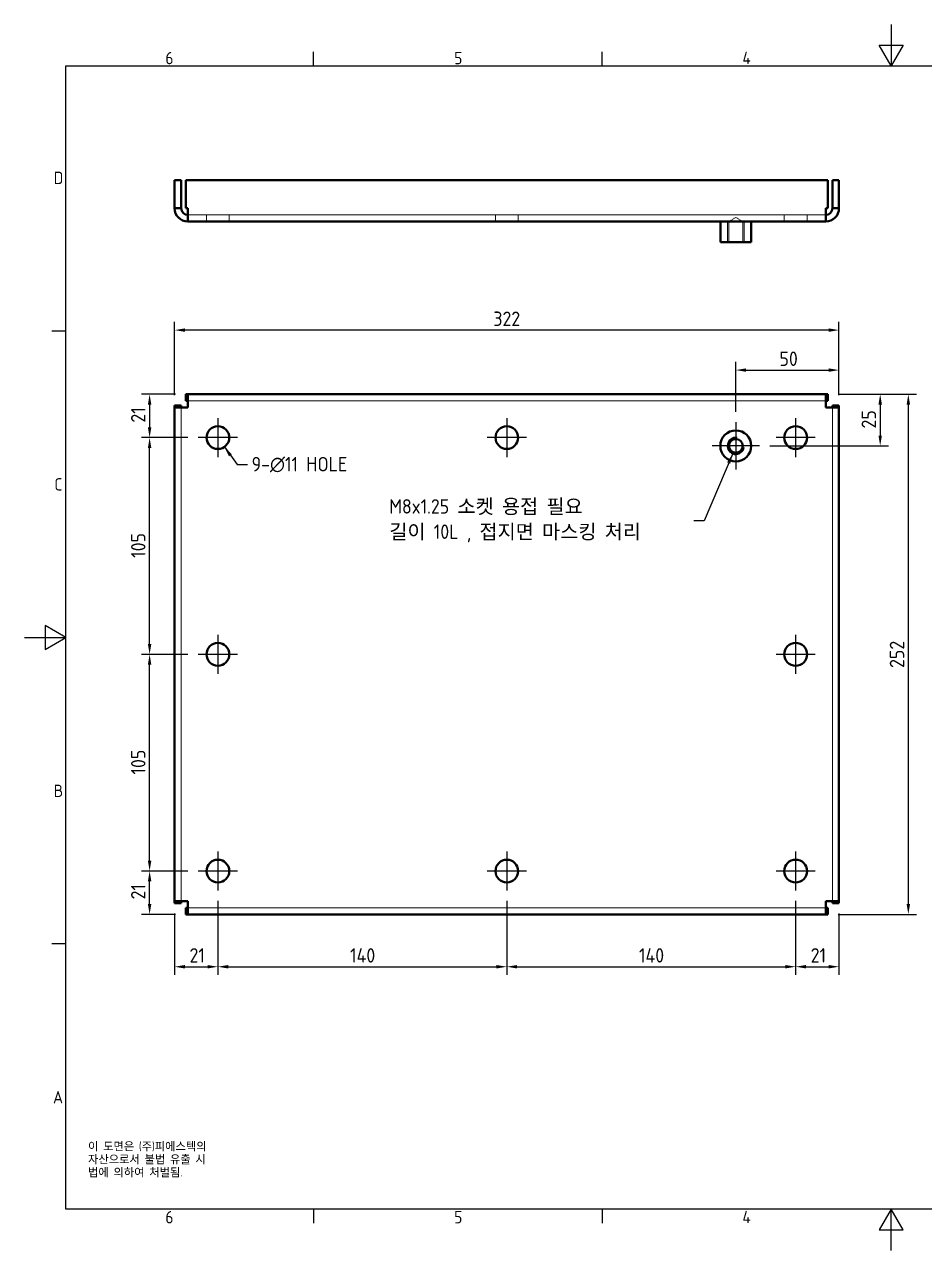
# Model space of a CAD drawing. Header units: millimetres. Extents: x 0 to 840, y 0 to 594.
# Drawn here: x 0 to 436, y 0 to 594 of the extents above; entities that cross this region are included whole.
import ezdxf

# ---------------------------------------------------------------- set-up
doc = ezdxf.new("R2010")
doc.units = ezdxf.units.MM
doc.header["$LTSCALE"] = 2
doc.linetypes.add('CHAIN', pattern=[0.7087, 0.4724, -0.0591, 0.1181, -0.0591])
doc.linetypes.add('DASHED', pattern=[0.2067, 0.1654, -0.0413])
doc.layers.get('0').update_dxf_attribs({"color": 3, "lineweight": 25, "true_color": 0x00ff00})
for name, color, linetype, lineweight, true_color in [('가려진 것(ISO)', 2, 'DASHED', 18, 0xffff00), ('가시적인 것(ISO)', 3, 'Continuous', 40, 0x00ff00), ('가시적인 좁은 것(ISO)', 3, 'Continuous', 35, 0x00ff00), ('기호(ISO)', 5, 'Continuous', 25, 0x0000ff), ('중심 표식(ISO)', 1, 'Continuous', 25, 0xff0000), ('치수(ISO)', 2, 'Continuous', 25, 0xffff00)]:
    doc.layers.add(name, color=color, linetype=linetype, lineweight=lineweight, true_color=true_color)
doc.layers.add('경계(ISO)', color=7, linetype='Continuous', lineweight=25)
doc.styles.add('문자 텍스트_PSTEK_POSCO', font='isocp.shx')
doc.styles.add('치수 텍스트_PSTEK_POSCO', font='isocp.shx')
doc.dimstyles.new('치수_PSTEK_POSCO', dxfattribs={"dimscale": 2, "dimtxt": 3.5, "dimasz": 2.5, "dimexe": 2, "dimexo": 2.5, "dimgap": 1, "dimtad": 1, "dimrnd": 1e-08, "dimdsep": 46, "dimtxsty": '치수 텍스트_PSTEK_POSCO', "dimcen": 0.09, "dimdle": 10, "dimclrd": 7, "dimclre": 7, "dimclrt": 2, "dimadec": 1, "dimazin": 2, "dimtfac": 1, "dimtmove": 0, "dimatfit": 3, "dimfxl": 1, "dimtolj": 1, "dimlwd": -1, "dimlwe": -1, "dimarcsym": 0})
doc.dimstyles.new('치수_PSTEK_POSCO$7', dxfattribs={"dimscale": 2, "dimtxt": 3.5, "dimasz": 2.5, "dimexe": 2, "dimexo": 2.5, "dimgap": 1, "dimtad": 1, "dimrnd": 1e-08, "dimdsep": 46, "dimtxsty": '치수 텍스트_PSTEK_POSCO', "dimcen": 0.09, "dimdle": 10, "dimclrd": 7, "dimclre": 7, "dimclrt": 2, "dimadec": 1, "dimazin": 2, "dimtfac": 1, "dimtmove": 0, "dimatfit": 3, "dimfxl": 1, "dimtolj": 1, "dimlwd": -1, "dimlwe": -1, "dimarcsym": 0})

# ---------------------------------------------------------------- blocks, each defined once
blk = doc.blocks.new('경계 Default Border')
at = {"layer": '경계(ISO)'}
for p, q in [((70, 287), (70, 290.4)), ((140, 287), (140, 290.4)), ((10, 222.75), (6.6, 222.75)), ((10, 74.25), (6.6, 74.25)), ((70, 10), (70, 6.6)), ((140, 10), (140, 6.6))]:
    blk.add_line(p, q, dxfattribs=at)
at = {"layer": '경계(ISO)', "flags": 128}
for points in [[(210, 297), (210, 287), (207.11, 292), (212.89, 292), (210, 287)], [(10, 10), (10, 287), (410, 287), (410, 10), (10, 10)], [(0, 148.5), (10, 148.5), (5, 151.39), (5, 145.61), (10, 148.5)], [(210, 0), (210, 10), (207.11, 5), (212.89, 5), (210, 10)]]:
    blk.add_lwpolyline(points, dxfattribs=at)
at = {"layer": '경계(ISO)', "color": 2, "true_color": 0xffff00, "char_height": 3, "attachment_point": 7, "style": '문자 텍스트_PSTEK_POSCO'}
for s, insert in [('6', (34.14, 287.37)), ('5', (104.14, 287.37)), ('4', (173.97, 287.4)), ('D', (7.08, 258.35)), ('C', (7.24, 184.1)), ('B', (7.08, 109.85)), ('A', (6.91, 35.62)), ('6', (34.14, 6.57)), ('5', (104.14, 6.57)), ('4', (173.97, 6.6))]:
    blk.add_mtext(s, dxfattribs=dict(at, insert=insert))
blk = doc.blocks.new('*D23')
at = {"layer": 'Defpoints', "color": 0, "transparency": 16777216}
for p in [(78.2, 414.84), (60.63, 393.84), (84.23, 393.84)]:
    blk.add_point(p, dxfattribs=at)
at = {"layer": '치수(ISO)', "color": 7, "transparency": 16777216}
for p, q in [((73.2, 414.84), (56.63, 414.84)), ((60.63, 409.84), (60.63, 398.84)), ((79.23, 393.84), (56.63, 393.84))]:
    blk.add_line(p, q, dxfattribs=at)
for points in [[(59.8, 409.84), (61.46, 409.84), (60.63, 414.84)], [(59.8, 398.84), (61.46, 398.84), (60.63, 393.84)]]:
    blk.add_solid(points, dxfattribs=at)
at = {"layer": '치수(ISO)', "color": 2, "transparency": 16777216, "insert": (55.13, 401.1), "char_height": 7, "attachment_point": 4, "rotation": 90, "style": '치수 텍스트_PSTEK_POSCO'}
blk.add_mtext('\\A1;21', dxfattribs=at)
blk = doc.blocks.new('*D24')
at = {"layer": 'Defpoints', "color": 0, "transparency": 16777216}
for p in [(60.63, 393.84), (84.23, 393.84), (84.23, 288.84)]:
    blk.add_point(p, dxfattribs=at)
at = {"layer": '치수(ISO)', "color": 7, "transparency": 16777216}
for p, q in [((79.23, 393.84), (56.63, 393.84)), ((60.63, 293.84), (60.63, 388.84)), ((79.23, 288.84), (56.63, 288.84))]:
    blk.add_line(p, q, dxfattribs=at)
for points in [[(59.8, 388.84), (61.46, 388.84), (60.63, 393.84)], [(59.8, 293.84), (61.46, 293.84), (60.63, 288.84)]]:
    blk.add_solid(points, dxfattribs=at)
at = {"layer": '치수(ISO)', "color": 2, "transparency": 16777216, "insert": (55.13, 335.61), "char_height": 7, "attachment_point": 4, "rotation": 90, "style": '치수 텍스트_PSTEK_POSCO'}
blk.add_mtext('\\A1;105', dxfattribs=at)
blk = doc.blocks.new('*D25')
at = {"layer": 'Defpoints', "color": 0, "transparency": 16777216}
for p in [(60.63, 288.84), (84.23, 288.84), (84.23, 183.84)]:
    blk.add_point(p, dxfattribs=at)
at = {"layer": '치수(ISO)', "color": 7, "transparency": 16777216}
for p, q in [((79.23, 288.84), (56.63, 288.84)), ((60.63, 188.84), (60.63, 283.84)), ((79.23, 183.84), (56.63, 183.84))]:
    blk.add_line(p, q, dxfattribs=at)
for points in [[(59.8, 283.84), (61.46, 283.84), (60.63, 288.84)], [(59.8, 188.84), (61.46, 188.84), (60.63, 183.84)]]:
    blk.add_solid(points, dxfattribs=at)
at = {"layer": '치수(ISO)', "color": 2, "transparency": 16777216, "insert": (55.13, 230.61), "char_height": 7, "attachment_point": 4, "rotation": 90, "style": '치수 텍스트_PSTEK_POSCO'}
blk.add_mtext('\\A1;105', dxfattribs=at)
blk = doc.blocks.new('*D26')
at = {"layer": 'Defpoints', "color": 0, "transparency": 16777216}
for p in [(60.63, 183.84), (84.23, 183.84), (78.2, 162.84)]:
    blk.add_point(p, dxfattribs=at)
at = {"layer": '치수(ISO)', "color": 7, "transparency": 16777216}
for p, q in [((79.23, 183.84), (56.63, 183.84)), ((60.63, 167.84), (60.63, 178.84)), ((73.2, 162.84), (56.63, 162.84))]:
    blk.add_line(p, q, dxfattribs=at)
for points in [[(59.8, 178.84), (61.46, 178.84), (60.63, 183.84)], [(59.8, 167.84), (61.46, 167.84), (60.63, 162.84)]]:
    blk.add_solid(points, dxfattribs=at)
at = {"layer": '치수(ISO)', "color": 2, "transparency": 16777216, "insert": (55.13, 170.08), "char_height": 7, "attachment_point": 4, "rotation": 90, "style": '치수 텍스트_PSTEK_POSCO'}
blk.add_mtext('\\A1;21', dxfattribs=at)
blk = doc.blocks.new('*D27')
at = {"layer": 'Defpoints', "color": 0, "transparency": 16777216}
for p in [(93.73, 174.34), (72.73, 168.3), (93.73, 137.48)]:
    blk.add_point(p, dxfattribs=at)
at = {"layer": '치수(ISO)', "color": 7, "transparency": 16777216}
for p, q in [((93.73, 169.34), (93.73, 133.48)), ((72.73, 163.3), (72.73, 133.48)), ((77.73, 137.48), (88.73, 137.48))]:
    blk.add_line(p, q, dxfattribs=at)
for points in [[(77.73, 138.31), (77.73, 136.64), (72.73, 137.48)], [(88.73, 138.31), (88.73, 136.64), (93.73, 137.48)]]:
    blk.add_solid(points, dxfattribs=at)
at = {"layer": '치수(ISO)', "color": 2, "transparency": 16777216, "insert": (79.97, 142.98), "char_height": 7, "attachment_point": 4, "style": '치수 텍스트_PSTEK_POSCO'}
blk.add_mtext('\\A1;21', dxfattribs=at)
blk = doc.blocks.new('*D28')
at = {"layer": 'Defpoints', "color": 0, "transparency": 16777216}
for p in [(93.73, 174.34), (233.73, 174.34), (233.73, 137.48)]:
    blk.add_point(p, dxfattribs=at)
at = {"layer": '치수(ISO)', "color": 7, "transparency": 16777216}
for p, q in [((93.73, 169.34), (93.73, 133.48)), ((233.73, 169.34), (233.73, 133.48)), ((98.73, 137.48), (228.73, 137.48))]:
    blk.add_line(p, q, dxfattribs=at)
for points in [[(98.73, 138.31), (98.73, 136.64), (93.73, 137.48)], [(228.73, 138.31), (228.73, 136.64), (233.73, 137.48)]]:
    blk.add_solid(points, dxfattribs=at)
at = {"layer": '치수(ISO)', "color": 2, "transparency": 16777216, "insert": (157.8, 142.98), "char_height": 7, "attachment_point": 4, "style": '치수 텍스트_PSTEK_POSCO'}
blk.add_mtext('\\A1;140', dxfattribs=at)
blk = doc.blocks.new('*D29')
at = {"layer": 'Defpoints', "color": 0, "transparency": 16777216}
for p in [(233.73, 174.34), (373.73, 174.34), (373.73, 137.48)]:
    blk.add_point(p, dxfattribs=at)
at = {"layer": '치수(ISO)', "color": 7, "transparency": 16777216}
for p, q in [((233.73, 169.34), (233.73, 133.48)), ((373.73, 169.34), (373.73, 133.48)), ((238.73, 137.48), (368.73, 137.48))]:
    blk.add_line(p, q, dxfattribs=at)
for points in [[(238.73, 138.31), (238.73, 136.64), (233.73, 137.48)], [(368.73, 138.31), (368.73, 136.64), (373.73, 137.48)]]:
    blk.add_solid(points, dxfattribs=at)
at = {"layer": '치수(ISO)', "color": 2, "transparency": 16777216, "insert": (297.8, 142.98), "char_height": 7, "attachment_point": 4, "style": '치수 텍스트_PSTEK_POSCO'}
blk.add_mtext('\\A1;140', dxfattribs=at)
blk = doc.blocks.new('*D30')
at = {"layer": 'Defpoints', "color": 0, "transparency": 16777216}
for p in [(373.73, 174.34), (394.73, 168.3), (394.73, 137.48)]:
    blk.add_point(p, dxfattribs=at)
at = {"layer": '치수(ISO)', "color": 7, "transparency": 16777216}
for p, q in [((373.73, 169.34), (373.73, 133.48)), ((394.73, 163.3), (394.73, 133.48)), ((378.73, 137.48), (389.73, 137.48))]:
    blk.add_line(p, q, dxfattribs=at)
for points in [[(378.73, 138.31), (378.73, 136.64), (373.73, 137.48)], [(389.73, 138.31), (389.73, 136.64), (394.73, 137.48)]]:
    blk.add_solid(points, dxfattribs=at)
at = {"layer": '치수(ISO)', "color": 2, "transparency": 16777216, "insert": (381.01, 142.98), "char_height": 7, "attachment_point": 4, "style": '치수 텍스트_PSTEK_POSCO'}
blk.add_mtext('\\A1;21', dxfattribs=at)
blk = doc.blocks.new('*D31')
at = {"layer": 'Defpoints', "color": 0, "transparency": 16777216}
for p in [(389.27, 414.84), (389.27, 162.84), (428.33, 162.84)]:
    blk.add_point(p, dxfattribs=at)
at = {"layer": '치수(ISO)', "color": 7, "transparency": 16777216}
for p, q in [((394.27, 414.84), (432.33, 414.84)), ((428.33, 409.84), (428.33, 167.84)), ((394.27, 162.84), (432.33, 162.84))]:
    blk.add_line(p, q, dxfattribs=at)
for points in [[(427.5, 409.84), (429.17, 409.84), (428.33, 414.84)], [(427.5, 167.84), (429.17, 167.84), (428.33, 162.84)]]:
    blk.add_solid(points, dxfattribs=at)
at = {"layer": '치수(ISO)', "color": 2, "transparency": 16777216, "insert": (422.83, 282.24), "char_height": 7, "attachment_point": 4, "rotation": 90, "style": '치수 텍스트_PSTEK_POSCO'}
blk.add_mtext('\\A1;252', dxfattribs=at)
blk = doc.blocks.new('*D32')
at = {"layer": 'Defpoints', "color": 0, "transparency": 16777216}
for p in [(72.73, 445.93), (72.73, 409.38), (394.73, 409.38)]:
    blk.add_point(p, dxfattribs=at)
at = {"layer": '치수(ISO)', "color": 7, "transparency": 16777216}
for p, q in [((72.73, 414.38), (72.73, 449.93)), ((389.73, 445.93), (77.73, 445.93)), ((394.73, 414.38), (394.73, 449.93))]:
    blk.add_line(p, q, dxfattribs=at)
for points in [[(77.73, 446.76), (77.73, 445.1), (72.73, 445.93)], [(389.73, 446.76), (389.73, 445.1), (394.73, 445.93)]]:
    blk.add_solid(points, dxfattribs=at)
at = {"layer": '치수(ISO)', "color": 2, "transparency": 16777216, "insert": (227.22, 451.43), "char_height": 7, "attachment_point": 4, "style": '치수 텍스트_PSTEK_POSCO'}
blk.add_mtext('\\A1;322', dxfattribs=at)
blk = doc.blocks.new('*D33')
at = {"layer": 'Defpoints', "color": 0, "transparency": 16777216}
for p in [(394.73, 426.56), (394.73, 409.38), (344.73, 401.34)]:
    blk.add_point(p, dxfattribs=at)
at = {"layer": '치수(ISO)', "color": 7, "transparency": 16777216}
for p, q in [((344.73, 406.34), (344.73, 430.56)), ((394.73, 414.38), (394.73, 430.56)), ((349.73, 426.56), (389.73, 426.56))]:
    blk.add_line(p, q, dxfattribs=at)
for points in [[(349.73, 427.39), (349.73, 425.73), (344.73, 426.56)], [(389.73, 427.39), (389.73, 425.73), (394.73, 426.56)]]:
    blk.add_solid(points, dxfattribs=at)
at = {"layer": '치수(ISO)', "color": 2, "transparency": 16777216, "insert": (365.88, 432.06), "char_height": 7, "attachment_point": 4, "style": '치수 텍스트_PSTEK_POSCO'}
blk.add_mtext('\\A1;50', dxfattribs=at)
blk = doc.blocks.new('*D34')
at = {"layer": 'Defpoints', "color": 0, "transparency": 16777216}
for p in [(389.27, 414.84), (356.23, 389.84), (414.7, 389.84)]:
    blk.add_point(p, dxfattribs=at)
at = {"layer": '치수(ISO)', "color": 7, "transparency": 16777216}
for p, q in [((394.27, 414.84), (418.7, 414.84)), ((414.7, 409.84), (414.7, 394.84)), ((361.23, 389.84), (418.7, 389.84))]:
    blk.add_line(p, q, dxfattribs=at)
for points in [[(413.87, 409.84), (415.54, 409.84), (414.7, 414.84)], [(413.87, 394.84), (415.54, 394.84), (414.7, 389.84)]]:
    blk.add_solid(points, dxfattribs=at)
at = {"layer": '치수(ISO)', "color": 2, "transparency": 16777216, "insert": (409.2, 398.26), "char_height": 7, "attachment_point": 4, "rotation": 90, "style": '치수 텍스트_PSTEK_POSCO'}
blk.add_mtext('\\A1;25', dxfattribs=at)

msp = doc.modelspace()

# ---------------------------------------------------------------- linework, layer by layer
at = {"layer": '가려진 것(ISO)'}
for p, q in [((79.132, 501.75), (388.332, 501.75)), ((88.232, 501.75), (88.232, 498.55)), ((99.232, 501.75), (99.232, 498.55)), ((228.232, 501.75), (228.232, 498.55)), ((239.232, 501.75), (239.232, 498.55)), ((344.732, 500.547), (341.409, 498.55)), ((344.732, 500.547), (348.056, 498.55)), ((368.232, 501.75), (368.232, 498.55)), ((379.232, 501.75), (379.232, 498.55)), ((340.732, 498.55), (340.732, 488.55)), ((341.409, 498.55), (341.409, 488.55)), ((348.056, 498.55), (348.056, 488.55)), ((348.732, 488.55), (348.732, 498.55)), ((388.332, 411.64), (79.132, 411.64)), ((75.932, 408.44), (75.932, 169.24)), ((391.532, 169.24), (391.532, 408.44)), ((79.132, 166.04), (388.332, 166.04))]:
    msp.add_line(p, q, dxfattribs=at)
at = {"layer": '가시적인 것(ISO)'}
for p, q in [((72.732, 518.55), (72.732, 504.95)), ((75.932, 518.55), (72.732, 518.55)), ((75.932, 504.95), (75.932, 518.55)), ((78.195, 504.95), (78.195, 518.55)), ((78.195, 518.55), (389.27, 518.55)), ((389.27, 518.55), (389.27, 504.95)), ((391.532, 504.95), (391.532, 518.55)), ((391.532, 518.55), (394.732, 518.55)), ((394.732, 504.95), (394.732, 518.55)), ((75.932, 504.95), (72.732, 504.95)), ((79.132, 504.95), (78.195, 504.95)), ((79.132, 504.95), (79.132, 498.55)), ((388.332, 498.55), (388.332, 504.95)), ((389.27, 504.95), (388.332, 504.95)), ((391.532, 504.95), (394.732, 504.95)), ((388.332, 498.55), (79.132, 498.55)), ((337.232, 498.55), (337.232, 488.55)), ((352.232, 498.55), (352.232, 488.55)), ((337.232, 488.55), (352.232, 488.55)), ((79.132, 414.84), (78.195, 414.84)), ((78.195, 411.64), (78.195, 414.84)), ((79.132, 411.64), (78.195, 411.64)), ((79.132, 414.84), (388.332, 414.84)), ((79.132, 414.84), (79.132, 408.44)), ((388.332, 408.44), (388.332, 414.84)), ((389.27, 414.84), (388.332, 414.84)), ((388.332, 411.64), (389.27, 411.64)), ((389.27, 411.64), (389.27, 414.84)), ((75.932, 409.377), (72.732, 409.377)), ((72.732, 409.377), (72.732, 408.44)), ((72.732, 169.24), (72.732, 408.44)), ((79.132, 408.44), (72.732, 408.44)), ((75.932, 408.44), (75.932, 409.377)), ((394.732, 408.44), (388.332, 408.44)), ((391.532, 408.44), (391.532, 409.377)), ((391.532, 409.377), (394.732, 409.377)), ((394.732, 408.44), (394.732, 409.377)), ((394.732, 408.44), (394.732, 169.24)), ((72.732, 169.24), (79.132, 169.24)), ((72.732, 169.24), (72.732, 168.302)), ((75.932, 168.302), (72.732, 168.302)), ((75.932, 169.24), (75.932, 168.302)), ((79.132, 169.24), (79.132, 162.84)), ((388.332, 169.24), (394.732, 169.24)), ((388.332, 162.84), (388.332, 169.24)), ((391.532, 169.24), (391.532, 168.302)), ((391.532, 168.302), (394.732, 168.302)), ((394.732, 168.302), (394.732, 169.24)), ((79.132, 166.04), (78.195, 166.04)), ((78.195, 166.04), (78.195, 162.84)), ((78.195, 162.84), (79.132, 162.84)), ((388.332, 162.84), (79.132, 162.84)), ((388.332, 166.04), (389.27, 166.04)), ((388.332, 162.84), (389.27, 162.84)), ((389.27, 166.04), (389.27, 162.84))]:
    msp.add_line(p, q, dxfattribs=at)
for centre, radius in [((93.732, 393.84), 5.5), ((233.732, 393.84), 5.5), ((373.732, 393.84), 5.5), ((344.732, 389.84), 7.5), ((344.732, 389.84), 3.324), ((93.732, 288.84), 5.5), ((373.732, 288.84), 5.5), ((93.732, 183.84), 5.5), ((233.732, 183.84), 5.5), ((373.732, 183.84), 5.5)]:
    msp.add_circle(centre, radius, dxfattribs=at)
for centre, radius, start, end in [((79.132, 504.95), 6.4, 180, 270), ((79.132, 504.95), 3.2, 180, 270), ((388.332, 504.95), 6.4, 270, 0), ((388.332, 504.95), 3.2, 270, 0)]:
    msp.add_arc(centre, radius, start, end, dxfattribs=at)
at = {"layer": '가시적인 좁은 것(ISO)'}
msp.add_arc((344.732, 389.84), 4, 80, 350, dxfattribs=at)
at = {"layer": '중심 표식(ISO)', "linetype": 'CHAIN'}
for p, q in [((93.732, 403.34), (93.732, 384.34)), ((233.732, 403.34), (233.732, 384.34)), ((344.732, 401.34), (344.732, 378.34)), ((373.732, 403.34), (373.732, 384.34)), ((103.232, 393.84), (84.232, 393.84)), ((243.232, 393.84), (224.232, 393.84)), ((383.232, 393.84), (364.232, 393.84)), ((356.232, 389.84), (333.232, 389.84)), ((93.732, 298.34), (93.732, 279.34)), ((373.732, 298.34), (373.732, 279.34)), ((103.232, 288.84), (84.232, 288.84)), ((383.232, 288.84), (364.232, 288.84)), ((93.732, 193.34), (93.732, 174.34)), ((233.732, 193.34), (233.732, 174.34)), ((373.732, 193.34), (373.732, 174.34)), ((103.232, 183.84), (84.232, 183.84)), ((243.232, 183.84), (224.232, 183.84)), ((383.232, 183.84), (364.232, 183.84))]:
    msp.add_line(p, q, dxfattribs=at)

# ---------------------------------------------------------------- block references
at = {"xscale": 2, "yscale": 2, "zscale": 2}
msp.add_blockref('경계 Default Border', (0, 0), dxfattribs=at)

# ---------------------------------------------------------------- texts
at = {"layer": '기호(ISO)', "color": 2, "true_color": 0xffff00, "char_height": 7, "attachment_point": 4, "style": '치수 텍스트_PSTEK_POSCO'}
for s, insert, width, line_spacing_factor in [('{9-\\fAIGDT|b0|i0;\\H7.0000;n\\fisocp|b0|i0;\\H7.0000;11 HOLE}', (110.064, 380.754), 53.50305, 0.6125), ('{M8x1.25 소켓 용접 필요 \\P길이 10L , 접지면 마스킹 처리 }', (176.79, 353.577), 145.6639, 1.05)]:
    msp.add_mtext(s, dxfattribs=dict(at, insert=insert, width=width, line_spacing_factor=line_spacing_factor))
at = {"layer": '기호(ISO)', "color": 7, "insert": (30.789, 52.457), "char_height": 4, "width": 102.48028, "attachment_point": 1, "line_spacing_factor": 0.944221, "style": '문자 텍스트_PSTEK_POSCO'}
msp.add_mtext('{이 도면은 (주)피에스텍의\\P자산으로서 불법 유출 시 \\P법에 의하여 처벌됨.}', dxfattribs=at)

# ---------------------------------------------------------------- dimensions: what is measured, and where the dimension line sits
at = {"layer": '치수(ISO)', "color": 7}
for base, p1, p2, angle, picture, middle in [((72.732, 445.93), (394.732, 409.377), (72.732, 409.377), 180, '*D32', (233.732, 445.93)), ((394.732, 426.561), (344.732, 401.34), (394.732, 409.377), 180, '*D33', (369.732, 426.561)), ((60.631, 393.84), (78.195, 414.84), (84.232, 393.84), 90, '*D23', (60.631, 404.34)), ((414.702, 389.84), (389.27, 414.84), (356.232, 389.84), 90, '*D34', (414.702, 402.34)), ((428.332, 162.84), (389.27, 414.84), (389.27, 162.84), 90, '*D31', (428.332, 288.84)), ((60.631, 393.84), (84.232, 288.84), (84.232, 393.84), 90, '*D24', (60.631, 341.36)), ((60.631, 288.84), (84.232, 183.84), (84.232, 288.84), 90, '*D25', (60.631, 236.36)), ((60.631, 183.84), (78.195, 162.84), (84.232, 183.84), 90, '*D26', (60.631, 173.32)), ((93.732, 137.476), (72.732, 168.302), (93.732, 174.34), 180, '*D27', (83.212, 137.476)), ((233.732, 137.476), (93.732, 174.34), (233.732, 174.34), 180, '*D28', (163.752, 137.476)), ((373.732, 137.476), (233.732, 174.34), (373.732, 174.34), 180, '*D29', (303.752, 137.476)), ((394.732, 137.476), (373.732, 174.34), (394.732, 168.302), 180, '*D30', (384.252, 137.476))]:
    dim = msp.add_linear_dim(base=base, p1=p1, p2=p2, angle=angle, dimstyle='치수_PSTEK_POSCO', override={"dimdec": 2, "dimtp": 0, "dimtm": 0, "dimtdec": 2, "dimtofl": 0, "dimatfit": 1}, dxfattribs=at)
    dim.commit()
    dim.dimension.update_dxf_attribs({"geometry": picture, "text_midpoint": middle, "dimtype": 160})

# ---------------------------------------------------------------- leaders
at = {"layer": '기호(ISO)', "color": 7, "annotation_type": 0, "has_hookline": 1}
for points, hookline_direction, text_width in [([(96.86, 389.316), (103.064, 380.754), (108.064, 380.754)], 0, 50.161), ([(343.23, 386.133), (329.454, 353.577), (324.454, 353.577)], 1, 123.591)]:
    msp.add_leader(points, dimstyle='치수_PSTEK_POSCO$7', override={"dimtad": 0}, dxfattribs=dict(at, hookline_direction=hookline_direction, text_width=text_width))

doc.saveas('drawing.dxf')
